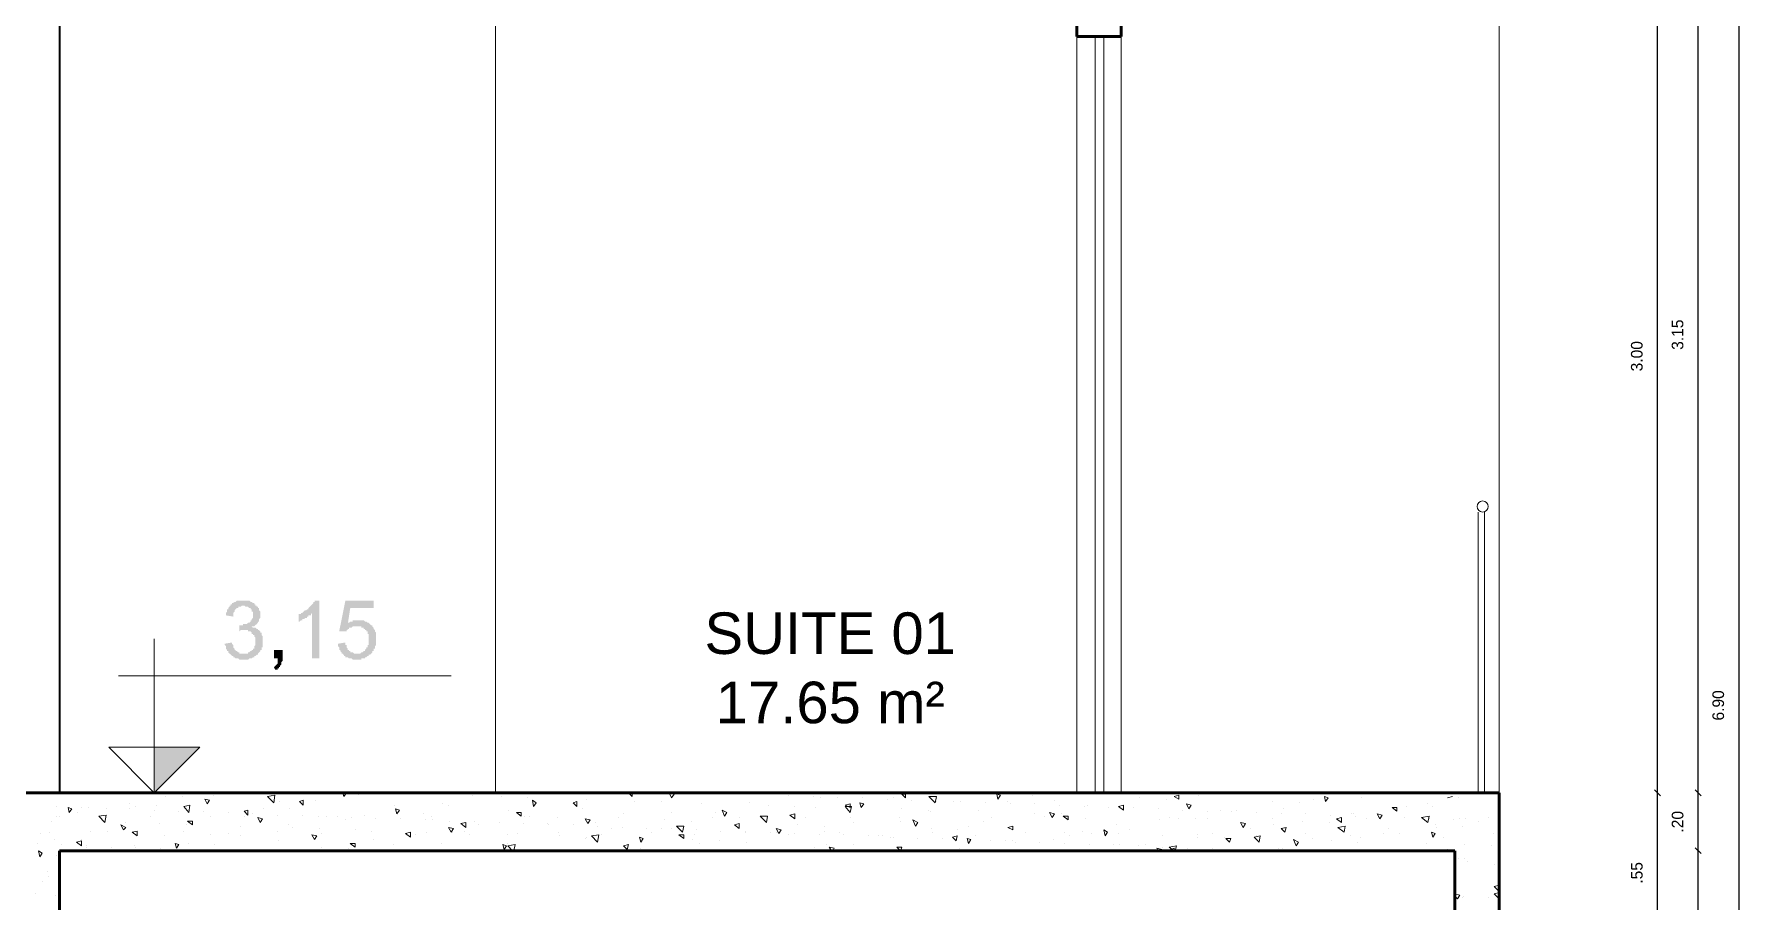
# Model space of a CAD drawing. Header units: metres. Extents: x 6 to 145, y 4 to 18.
# Drawn here: x 110.76 to 116.63, y 9.6 to 12.59 of the extents above; entities that cross this region are included whole.
import ezdxf

# ---------------------------------------------------------------- set-up
doc = ezdxf.new("R2010")
doc.units = ezdxf.units.M
doc.linetypes.add('DASHED2', pattern=[0.375, 0.25, -0.125])
doc.layers.get('0').update_dxf_attribs({"linetype": 'DASHED2'})
for name, color, linetype in [('01', 7, 'Continuous'), ('18-Textos', 7, 'Continuous'), ('ARQ - Cotas', 9, 'Continuous'), ('COTA', 5, 'Continuous')]:
    doc.layers.add(name, color=color, linetype=linetype)
doc.styles.add('ISA', font='stylu.ttf')
doc.styles.get("Standard").update_dxf_attribs({"font": 'arial.ttf'})
doc.dimstyles.new('ANAPAULA25', dxfattribs={"dimscale": 0, "dimtxt": 0.04, "dimasz": 0.02, "dimexe": 0.1, "dimexo": 0.4, "dimgap": 0.05, "dimtad": 1, "dimzin": 4, "dimdsep": 46, "dimtxsty": 'ISA', "dimblk": 'OBLIQUE', "dimcen": 0.03, "dimse1": 1, "dimse2": 1, "dimclrd": 256, "dimclrt": 256, "dimadec": 0, "dimazin": 0, "dimtfac": 1, "dimtmove": 2, "dimatfit": 3, "dimldrblk": 'OPEN30', "dimfxl": 0.1, "dimtolj": 1, "dimtzin": 0, "dimlwd": -1, "dimarcsym": 0})

# ---------------------------------------------------------------- blocks, each defined once
blk = doc.blocks.new('_Oblique')
at = {"color": 0, "linetype": 'ByBlock', "lineweight": -2}
blk.add_line((-0.5, -0.5), (0.5, 0.5), dxfattribs=at)
blk = doc.blocks.new('*D248')
at = {"layer": 'COTA', "ltscale": 1000, "transparency": 16777216}
blk.add_line((116.3436, 9.4279), (116.3436, 9.9783), dxfattribs=at)
at = {"layer": 'Defpoints', "color": 0, "ltscale": 1000, "transparency": 16777216}
for p in [(115.6473, 9.9783), (116.3436, 9.9783), (115.6473, 9.4279)]:
    blk.add_point(p, dxfattribs=at)
at = {"layer": 'COTA', "ltscale": 1000, "transparency": 16777216, "xscale": 0.02, "yscale": 0.02, "zscale": 0.02}
for p, rotation in [((116.3436, 9.9783), 90), ((116.3436, 9.4279), 270)]:
    blk.add_blockref('_Oblique', p, dxfattribs=dict(at, rotation=rotation))
at = {"layer": 'COTA', "ltscale": 1000, "transparency": 16777216, "insert": (116.2728, 9.7031), "char_height": 0.04, "attachment_point": 5, "rotation": 90, "style": 'ISA'}
blk.add_mtext('\\A1;.55', dxfattribs=at)
blk = doc.blocks.new('_Open30')
at = {"layer": 'ARQ - Cotas', "color": 0, "lineweight": -2}
for p, q in [((-1, 0.27), (0, 0)), ((0, 0), (-1, -0.27)), ((0, 0), (-1, 0))]:
    blk.add_line(p, q, dxfattribs=at)
blk = doc.blocks.new('*D249')
at = {"layer": 'COTA', "ltscale": 1000, "transparency": 16777216}
blk.add_line((116.3436, 9.9783), (116.3436, 12.9798), dxfattribs=at)
at = {"layer": 'Defpoints', "color": 0, "ltscale": 1000, "transparency": 16777216}
for p in [(114.3477, 12.9798), (116.3436, 12.9798), (114.3477, 9.9783)]:
    blk.add_point(p, dxfattribs=at)
at = {"layer": 'COTA', "ltscale": 1000, "transparency": 16777216, "xscale": 0.02, "yscale": 0.02, "zscale": 0.02}
for p, rotation in [((116.3436, 12.9798), 90), ((116.3436, 9.9783), 270)]:
    blk.add_blockref('_Oblique', p, dxfattribs=dict(at, rotation=rotation))
at = {"layer": 'COTA', "ltscale": 1000, "transparency": 16777216, "insert": (116.2728, 11.479), "char_height": 0.04, "attachment_point": 5, "rotation": 90, "style": 'ISA'}
blk.add_mtext('\\A1;3.00', dxfattribs=at)
blk = doc.blocks.new('*D253')
at = {"layer": 'COTA', "ltscale": 1000, "transparency": 16777216}
blk.add_line((116.4836, 6.8286), (116.4836, 9.7793), dxfattribs=at)
at = {"layer": 'Defpoints', "color": 0, "ltscale": 1000, "transparency": 16777216}
for p in [(115.6473, 9.7793), (116.4836, 9.7793), (115.6473, 6.8286)]:
    blk.add_point(p, dxfattribs=at)
at = {"layer": 'COTA', "ltscale": 1000, "transparency": 16777216, "xscale": 0.02, "yscale": 0.02, "zscale": 0.02}
for p, rotation in [((116.4836, 9.7793), 90), ((116.4836, 6.8286), 270)]:
    blk.add_blockref('_Oblique', p, dxfattribs=dict(at, rotation=rotation))
at = {"layer": 'COTA', "ltscale": 1000, "transparency": 16777216, "insert": (116.4128, 8.3039), "char_height": 0.04, "attachment_point": 5, "rotation": 90, "style": 'ISA'}
blk.add_mtext('\\A1;2.95', dxfattribs=at)
blk = doc.blocks.new('*D254')
at = {"layer": 'COTA', "ltscale": 1000, "transparency": 16777216}
blk.add_line((116.4836, 9.7793), (116.4836, 9.9783), dxfattribs=at)
at = {"layer": 'Defpoints', "color": 0, "ltscale": 1000, "transparency": 16777216}
for p in [(115.5728, 9.9783), (116.4836, 9.9783), (115.5728, 9.7793)]:
    blk.add_point(p, dxfattribs=at)
at = {"layer": 'COTA', "ltscale": 1000, "transparency": 16777216, "xscale": 0.02, "yscale": 0.02, "zscale": 0.02}
for p, rotation in [((116.4836, 9.9783), 90), ((116.4836, 9.7793), 270)]:
    blk.add_blockref('_Oblique', p, dxfattribs=dict(at, rotation=rotation))
at = {"layer": 'COTA', "ltscale": 1000, "transparency": 16777216, "insert": (116.4129, 9.8788), "char_height": 0.04, "attachment_point": 5, "rotation": 90, "style": 'ISA'}
blk.add_mtext('\\A1;.20', dxfattribs=at)
blk = doc.blocks.new('*D255')
at = {"layer": 'COTA', "ltscale": 1000, "transparency": 16777216}
blk.add_line((116.4836, 9.9783), (116.4836, 13.1279), dxfattribs=at)
at = {"layer": 'Defpoints', "color": 0, "ltscale": 1000, "transparency": 16777216}
for p in [(110.6984, 13.1279), (116.4836, 13.1279), (110.6984, 9.9783)]:
    blk.add_point(p, dxfattribs=at)
at = {"layer": 'COTA', "ltscale": 1000, "transparency": 16777216, "xscale": 0.02, "yscale": 0.02, "zscale": 0.02}
for p, rotation in [((116.4836, 13.1279), 90), ((116.4836, 9.9783), 270)]:
    blk.add_blockref('_Oblique', p, dxfattribs=dict(at, rotation=rotation))
at = {"layer": 'COTA', "ltscale": 1000, "transparency": 16777216, "insert": (116.4128, 11.5531), "char_height": 0.04, "attachment_point": 5, "rotation": 90, "style": 'ISA'}
blk.add_mtext('\\A1;3.15', dxfattribs=at)
blk = doc.blocks.new('*D256')
at = {"layer": 'COTA', "ltscale": 1000, "transparency": 16777216}
blk.add_line((116.6236, 13.7291), (116.6236, 6.8286), dxfattribs=at)
at = {"layer": 'Defpoints', "color": 0, "ltscale": 1000, "transparency": 16777216}
for p in [(114.5001, 13.7291), (114.5001, 6.8286), (116.6236, 6.8286)]:
    blk.add_point(p, dxfattribs=at)
at = {"layer": 'COTA', "ltscale": 1000, "transparency": 16777216, "xscale": 0.02, "yscale": 0.02, "zscale": 0.02}
for p, rotation in [((116.6236, 13.7291), 90), ((116.6236, 6.8286), 270)]:
    blk.add_blockref('_Oblique', p, dxfattribs=dict(at, rotation=rotation))
at = {"layer": 'COTA', "ltscale": 1000, "transparency": 16777216, "insert": (116.5527, 10.2788), "char_height": 0.04, "attachment_point": 5, "rotation": 90, "style": 'ISA'}
blk.add_mtext('\\A1;6.90', dxfattribs=at)

msp = doc.modelspace()

# ---------------------------------------------------------------- hatches: boundary and pattern name
at = {"layer": '18-Textos', "transparency": 33554559}
for points in [[(111.4188, 10.4909), (111.4442, 10.4951), (111.4442, 10.4909), (111.4442, 10.4909), (111.4484, 10.4866), (111.4484, 10.4824), (111.4484, 10.4824), (111.4484, 10.4782), (111.4527, 10.4739), (111.4527, 10.4739), (111.4527, 10.4697), (111.4569, 10.4697), (111.4569, 10.4697), (111.4569, 10.4655), (111.4611, 10.4655), (111.4611, 10.4655), (111.4654, 10.4612), (111.4654, 10.4612), (111.4696, 10.4612), (111.4696, 10.457), (111.4738, 10.457), (111.4738, 10.457), (111.4781, 10.457), (111.4823, 10.457), (111.4823, 10.457), (111.4865, 10.457), (111.4908, 10.457), (111.4908, 10.457), (111.495, 10.457), (111.4992, 10.457), (111.4992, 10.4612), (111.5035, 10.4612), (111.5035, 10.4612), (111.5077, 10.4655), (111.5077, 10.4655), (111.5119, 10.4655), (111.5119, 10.4697), (111.5162, 10.4697), (111.5162, 10.4739), (111.5204, 10.4739), (111.5204, 10.4782), (111.5204, 10.4782), (111.5204, 10.4824), (111.5246, 10.4866), (111.5246, 10.4866), (111.5246, 10.4909), (111.5246, 10.4909), (111.5246, 10.4951), (111.5246, 10.4993), (111.5246, 10.4993), (111.5246, 10.4993), (111.5246, 10.5036), (111.5246, 10.5078), (111.5246, 10.5078), (111.5246, 10.512), (111.5204, 10.5163), (111.5204, 10.5163), (111.5204, 10.5205), (111.5162, 10.5205), (111.5162, 10.5248), (111.5162, 10.5248), (111.5119, 10.5248), (111.5119, 10.529), (111.5119, 10.529), (111.5077, 10.5332), (111.5035, 10.5332), (111.5035, 10.5332), (111.4992, 10.5332), (111.4992, 10.5375), (111.495, 10.5375), (111.4908, 10.5375), (111.4908, 10.5375), (111.4865, 10.5375), (111.4865, 10.5375), (111.4823, 10.5375), (111.4823, 10.5375), (111.4781, 10.5375), (111.4738, 10.5375), (111.4738, 10.5375), (111.4696, 10.5332), (111.4696, 10.5332), (111.4696, 10.5544), (111.4738, 10.5544), (111.4738, 10.5544), (111.4781, 10.5544), (111.4823, 10.5544), (111.4823, 10.5586), (111.4865, 10.5586), (111.4908, 10.5586), (111.4908, 10.5586), (111.495, 10.5586), (111.495, 10.5586), (111.4992, 10.5629), (111.5035, 10.5629), (111.5035, 10.5629), (111.5077, 10.5671), (111.5077, 10.5671), (111.5077, 10.5713), (111.5119, 10.5713), (111.5119, 10.5713), (111.5119, 10.5756), (111.5162, 10.5798), (111.5162, 10.5798), (111.5162, 10.584), (111.5162, 10.5883), (111.5162, 10.5883), (111.5162, 10.5925), (111.5162, 10.5967), (111.5162, 10.5967), (111.5162, 10.601), (111.5119, 10.601), (111.5119, 10.6052), (111.5119, 10.6094), (111.5077, 10.6094), (111.5077, 10.6094), (111.5077, 10.6137), (111.5035, 10.6137), (111.5035, 10.6137), (111.4992, 10.6179), (111.4992, 10.6179), (111.495, 10.6179), (111.495, 10.6179), (111.4908, 10.6179), (111.4865, 10.6221), (111.4865, 10.6221), (111.4823, 10.6221), (111.4823, 10.6221), (111.4781, 10.6221), (111.4738, 10.6179), (111.4738, 10.6179), (111.4696, 10.6179), (111.4654, 10.6179), (111.4654, 10.6137), (111.4611, 10.6137), (111.4611, 10.6137), (111.4611, 10.6137), (111.4569, 10.6094), (111.4569, 10.6094), (111.4527, 10.6052), (111.4527, 10.6052), (111.4527, 10.601), (111.4527, 10.601), (111.4484, 10.5967), (111.4484, 10.5925), (111.4484, 10.5925), (111.4484, 10.5883), (111.4484, 10.584), (111.423, 10.5883), (111.423, 10.5925), (111.423, 10.5967), (111.423, 10.5967), (111.4273, 10.601), (111.4273, 10.6052), (111.4273, 10.6052), (111.4273, 10.6094), (111.4315, 10.6094), (111.4315, 10.6137), (111.4315, 10.6137), (111.4357, 10.6179), (111.4357, 10.6179), (111.4357, 10.6221), (111.44, 10.6221), (111.44, 10.6264), (111.4442, 10.6264), (111.4442, 10.6264), (111.4442, 10.6306), (111.4484, 10.6306), (111.4484, 10.6306), (111.4527, 10.6348), (111.4527, 10.6348), (111.4569, 10.6348), (111.4569, 10.6348), (111.4611, 10.6391), (111.4654, 10.6391), (111.4654, 10.6391), (111.4696, 10.6391), (111.4738, 10.6391), (111.4738, 10.6391), (111.4781, 10.6391), (111.4823, 10.6391), (111.4823, 10.6391), (111.4865, 10.6391), (111.4865, 10.6391), (111.4908, 10.6391), (111.495, 10.6391), (111.495, 10.6391), (111.4992, 10.6391), (111.5035, 10.6391), (111.5035, 10.6391), (111.5077, 10.6348), (111.5077, 10.6348), (111.5119, 10.6348), (111.5119, 10.6348), (111.5162, 10.6306), (111.5162, 10.6306), (111.5204, 10.6306), (111.5204, 10.6264), (111.5246, 10.6264), (111.5246, 10.6221), (111.5289, 10.6221), (111.5289, 10.6179), (111.5331, 10.6179), (111.5331, 10.6137), (111.5331, 10.6137), (111.5373, 10.6137), (111.5373, 10.6094), (111.5373, 10.6052), (111.5373, 10.6052), (111.5416, 10.601), (111.5416, 10.601), (111.5416, 10.5967), (111.5416, 10.5925), (111.5416, 10.5925), (111.5416, 10.5883), (111.5416, 10.584), (111.5416, 10.584), (111.5416, 10.5798), (111.5416, 10.5798), (111.5373, 10.5756), (111.5373, 10.5713), (111.5373, 10.5713), (111.5373, 10.5671), (111.5331, 10.5671), (111.5331, 10.5671), (111.5331, 10.5629), (111.5331, 10.5629), (111.5289, 10.5586), (111.5289, 10.5586), (111.5246, 10.5544), (111.5246, 10.5544), (111.5204, 10.5502), (111.5204, 10.5502), (111.5162, 10.5502), (111.5119, 10.5502), (111.5162, 10.5459), (111.5204, 10.5459), (111.5204, 10.5459), (111.5246, 10.5459), (111.5289, 10.5417), (111.5289, 10.5417), (111.5331, 10.5417), (111.5331, 10.5375), (111.5373, 10.5375), (111.5373, 10.5375), (111.5416, 10.5332), (111.5416, 10.5332), (111.5416, 10.5332), (111.5416, 10.529), (111.5458, 10.529), (111.5458, 10.5248), (111.5458, 10.5205), (111.5458, 10.5205), (111.55, 10.5163), (111.55, 10.5163), (111.55, 10.512), (111.55, 10.5078), (111.55, 10.5078), (111.55, 10.5036), (111.55, 10.4993), (111.55, 10.4993), (111.55, 10.4951), (111.55, 10.4951), (111.55, 10.4909), (111.55, 10.4866), (111.55, 10.4866), (111.55, 10.4824), (111.55, 10.4782), (111.5458, 10.4782), (111.5458, 10.4739), (111.5458, 10.4739), (111.5458, 10.4697), (111.5416, 10.4697), (111.5416, 10.4655), (111.5416, 10.4655), (111.5373, 10.4612), (111.5373, 10.4612), (111.5331, 10.457), (111.5331, 10.457), (111.5331, 10.4528), (111.5289, 10.4528), (111.5289, 10.4528), (111.5246, 10.4485), (111.5246, 10.4485), (111.5204, 10.4485), (111.5204, 10.4443), (111.5162, 10.4443), (111.5162, 10.4443), (111.5119, 10.4401), (111.5077, 10.4401), (111.5077, 10.4401), (111.5035, 10.4401), (111.5035, 10.4401), (111.4992, 10.4358), (111.495, 10.4358), (111.495, 10.4358), (111.4908, 10.4358), (111.4865, 10.4358), (111.4865, 10.4358), (111.4823, 10.4358), (111.4823, 10.4358), (111.4781, 10.4358), (111.4738, 10.4358), (111.4738, 10.4358), (111.4696, 10.4358), (111.4654, 10.4401), (111.4654, 10.4401), (111.4611, 10.4401), (111.4569, 10.4401), (111.4569, 10.4401), (111.4527, 10.4443), (111.4527, 10.4443), (111.4484, 10.4443), (111.4484, 10.4485), (111.4442, 10.4485), (111.4442, 10.4485), (111.44, 10.4528), (111.44, 10.4528), (111.44, 10.4528), (111.4357, 10.457), (111.4357, 10.457), (111.4315, 10.4612), (111.4315, 10.4612), (111.4315, 10.4655), (111.4273, 10.4655), (111.4273, 10.4697), (111.4273, 10.4697), (111.423, 10.4739), (111.423, 10.4782), (111.423, 10.4782), (111.423, 10.4824), (111.423, 10.4824), (111.4188, 10.4866), (111.4188, 10.4909), (111.4188, 10.4909)], [(111.7448, 10.4401), (111.7194, 10.4401), (111.7194, 10.5967), (111.7194, 10.5967), (111.7151, 10.5925), (111.7151, 10.5925), (111.7151, 10.5882), (111.7109, 10.5882), (111.7067, 10.5882), (111.7067, 10.584), (111.7024, 10.584), (111.7024, 10.5798), (111.6982, 10.5798), (111.6982, 10.5798), (111.694, 10.5798), (111.694, 10.5755), (111.6897, 10.5755), (111.6855, 10.5755), (111.6855, 10.5713), (111.6813, 10.5713), (111.6813, 10.5713), (111.677, 10.5671), (111.6728, 10.5671), (111.6728, 10.5671), (111.6728, 10.5671), (111.6728, 10.5925), (111.6728, 10.5925), (111.677, 10.5925), (111.6813, 10.5925), (111.6813, 10.5967), (111.6855, 10.5967), (111.6855, 10.5967), (111.6897, 10.6009), (111.6897, 10.6009), (111.694, 10.6052), (111.6982, 10.6052), (111.6982, 10.6052), (111.7024, 10.6094), (111.7024, 10.6094), (111.7067, 10.6094), (111.7067, 10.6136), (111.7067, 10.6136), (111.7109, 10.6179), (111.7109, 10.6179), (111.7151, 10.6221), (111.7151, 10.6221), (111.7194, 10.6264), (111.7194, 10.6264), (111.7236, 10.6306), (111.7236, 10.6306), (111.7236, 10.6348), (111.7278, 10.6348), (111.7278, 10.6391), (111.7278, 10.6391), (111.7278, 10.6391), (111.7448, 10.6391)], [(111.8083, 10.4909), (111.8337, 10.4951), (111.8337, 10.4909), (111.8337, 10.4866), (111.8379, 10.4866), (111.8379, 10.4824), (111.8379, 10.4782), (111.8379, 10.4782), (111.8421, 10.4739), (111.8421, 10.4739), (111.8421, 10.4697), (111.8464, 10.4697), (111.8464, 10.4655), (111.8464, 10.4655), (111.8506, 10.4655), (111.8506, 10.4612), (111.8548, 10.4612), (111.8548, 10.4612), (111.8591, 10.4612), (111.8633, 10.457), (111.8633, 10.457), (111.8676, 10.457), (111.8676, 10.457), (111.8718, 10.457), (111.8718, 10.457), (111.876, 10.457), (111.8803, 10.457), (111.8803, 10.457), (111.8845, 10.457), (111.8845, 10.457), (111.8887, 10.4612), (111.8887, 10.4612), (111.893, 10.4612), (111.8972, 10.4655), (111.8972, 10.4655), (111.9014, 10.4655), (111.9014, 10.4697), (111.9014, 10.4697), (111.9057, 10.4739), (111.9057, 10.4739), (111.9057, 10.4782), (111.9099, 10.4782), (111.9099, 10.4824), (111.9099, 10.4824), (111.9099, 10.4866), (111.9141, 10.4866), (111.9141, 10.4909), (111.9141, 10.4951), (111.9141, 10.4951), (111.9141, 10.4993), (111.9141, 10.5036), (111.9141, 10.5036), (111.9141, 10.5036), (111.9141, 10.5078), (111.9141, 10.512), (111.9141, 10.5163), (111.9141, 10.5163), (111.9141, 10.5205), (111.9141, 10.5248), (111.9099, 10.5248), (111.9099, 10.529), (111.9099, 10.529), (111.9099, 10.5332), (111.9057, 10.5332), (111.9057, 10.5375), (111.9014, 10.5375), (111.9014, 10.5375), (111.9014, 10.5417), (111.8972, 10.5417), (111.8972, 10.5459), (111.893, 10.5459), (111.893, 10.5459), (111.8887, 10.5459), (111.8887, 10.5502), (111.8845, 10.5502), (111.8845, 10.5502), (111.8803, 10.5502), (111.876, 10.5502), (111.8718, 10.5502), (111.8718, 10.5502), (111.8676, 10.5502), (111.8676, 10.5502), (111.8633, 10.5502), (111.8591, 10.5502), (111.8591, 10.5502), (111.8548, 10.5459), (111.8548, 10.5459), (111.8506, 10.5459), (111.8506, 10.5459), (111.8464, 10.5459), (111.8464, 10.5417), (111.8421, 10.5417), (111.8421, 10.5375), (111.8379, 10.5375), (111.8379, 10.5332), (111.8379, 10.5332), (111.8337, 10.5332), (111.8125, 10.5332), (111.8337, 10.6391), (111.9311, 10.6391), (111.9311, 10.6137), (111.8506, 10.6137), (111.8421, 10.5586), (111.8421, 10.5629), (111.8464, 10.5629), (111.8464, 10.5629), (111.8506, 10.5671), (111.8548, 10.5671), (111.8548, 10.5671), (111.8591, 10.5671), (111.8591, 10.5713), (111.8633, 10.5713), (111.8676, 10.5713), (111.8676, 10.5713), (111.8718, 10.5713), (111.876, 10.5713), (111.876, 10.5713), (111.8803, 10.5713), (111.8803, 10.5713), (111.8845, 10.5713), (111.8887, 10.5713), (111.8887, 10.5713), (111.893, 10.5713), (111.8972, 10.5713), (111.8972, 10.5713), (111.9014, 10.5671), (111.9014, 10.5671), (111.9057, 10.5671), (111.9057, 10.5671), (111.9099, 10.5629), (111.9141, 10.5629), (111.9141, 10.5629), (111.9184, 10.5586), (111.9184, 10.5586), (111.9226, 10.5544), (111.9226, 10.5544), (111.9268, 10.5544), (111.9268, 10.5502), (111.9268, 10.5502), (111.9311, 10.5459), (111.9311, 10.5459), (111.9311, 10.5417), (111.9353, 10.5375), (111.9353, 10.5375), (111.9353, 10.5332), (111.9353, 10.5332), (111.9395, 10.529), (111.9395, 10.529), (111.9395, 10.5248), (111.9395, 10.5205), (111.9395, 10.5205), (111.9395, 10.5163), (111.9395, 10.512), (111.9395, 10.512), (111.9395, 10.5078), (111.9395, 10.5036), (111.9395, 10.5036), (111.9395, 10.4993), (111.9395, 10.4951), (111.9395, 10.4951), (111.9395, 10.4909), (111.9395, 10.4866), (111.9395, 10.4866), (111.9353, 10.4824), (111.9353, 10.4824), (111.9353, 10.4782), (111.9353, 10.4739), (111.9311, 10.4739), (111.9311, 10.4697), (111.9311, 10.4697), (111.9311, 10.4655), (111.9268, 10.4655), (111.9268, 10.4612), (111.9268, 10.4612), (111.9226, 10.457), (111.9226, 10.457), (111.9184, 10.4528), (111.9184, 10.4528), (111.9141, 10.4528), (111.9141, 10.4485), (111.9099, 10.4485), (111.9099, 10.4485), (111.9057, 10.4443), (111.9057, 10.4443), (111.9014, 10.4443), (111.9014, 10.4401), (111.8972, 10.4401), (111.8972, 10.4401), (111.893, 10.4401), (111.8887, 10.4401), (111.8887, 10.4358), (111.8845, 10.4358), (111.8803, 10.4358), (111.8803, 10.4358), (111.876, 10.4358), (111.8718, 10.4358), (111.8718, 10.4358), (111.8676, 10.4358), (111.8676, 10.4358), (111.8633, 10.4358), (111.8591, 10.4358), (111.8591, 10.4358), (111.8548, 10.4401), (111.8506, 10.4401), (111.8506, 10.4401), (111.8464, 10.4401), (111.8464, 10.4401), (111.8421, 10.4443), (111.8379, 10.4443), (111.8379, 10.4443), (111.8337, 10.4443), (111.8337, 10.4485), (111.8294, 10.4485), (111.8294, 10.4528), (111.8294, 10.4528), (111.8252, 10.4528), (111.8252, 10.457), (111.821, 10.457), (111.821, 10.4612), (111.821, 10.4612), (111.8167, 10.4655), (111.8167, 10.4655), (111.8167, 10.4697), (111.8125, 10.4697), (111.8125, 10.4739), (111.8125, 10.4739), (111.8125, 10.4782), (111.8083, 10.4824), (111.8083, 10.4824), (111.8083, 10.4866), (111.8083, 10.4909), (111.8083, 10.4909)], [(111.5881, 10.4401), (111.5881, 10.4697), (111.6178, 10.4697), (111.6178, 10.4401), (111.6178, 10.4358), (111.6178, 10.4316), (111.6178, 10.4316), (111.6135, 10.4274), (111.6135, 10.4231), (111.6135, 10.4231), (111.6135, 10.4189), (111.6135, 10.4189), (111.6093, 10.4147), (111.6093, 10.4147), (111.6093, 10.4147), (111.6093, 10.4104), (111.6051, 10.4104), (111.6051, 10.4062), (111.6008, 10.4062), (111.6008, 10.402), (111.5966, 10.402), (111.5966, 10.402), (111.5924, 10.402), (111.5881, 10.4104), (111.5881, 10.4104), (111.5924, 10.4147), (111.5924, 10.4147), (111.5966, 10.4189), (111.5966, 10.4189), (111.5966, 10.4189), (111.6008, 10.4231), (111.6008, 10.4231), (111.6008, 10.4274), (111.6008, 10.4316), (111.6008, 10.4316), (111.6008, 10.4358), (111.6008, 10.4401), (111.6008, 10.4401)]]:
    msp.add_hatch(color=256, dxfattribs=at).paths.add_polyline_path(points)

# ---------------------------------------------------------------- linework, layer by layer
at = {"layer": '01', "lineweight": 60}
for p, q in [((114.5001, 13.7291), (114.5001, 12.5776)), ((114.3477, 12.5776), (114.3477, 12.9798)), ((114.5001, 12.5776), (114.3477, 12.5776)), ((115.7997, 9.9783), (107.6588, 9.9783)), ((115.7997, 9.7793), (115.7997, 9.9783)), ((110.8508, 9.4279), (110.8508, 9.7793)), ((110.8508, 9.7793), (115.6473, 9.7793)), ((115.6473, 9.7793), (115.6473, 9.4279)), ((115.7997, 9.4279), (115.7997, 9.7793))]:
    msp.add_line(p, q, dxfattribs=at)
at = {"layer": '01', "lineweight": 9}
for p, q in [((115.7997, 9.9783), (115.7997, 13.7291)), ((115.7278, 10.9435), (115.7278, 9.9783)), ((115.7489, 10.9435), (115.7489, 9.9783))]:
    msp.add_line(p, q, dxfattribs=at)
at = {"layer": '01', "lineweight": 20}
for p, q in [((112.3495, 9.9783), (112.3495, 12.9798)), ((114.3477, 9.9783), (114.3477, 12.5776)), ((114.4112, 12.5776), (114.4112, 9.9783)), ((114.4408, 12.5776), (114.4408, 9.9783)), ((114.5001, 9.9783), (114.5001, 12.5776))]:
    msp.add_line(p, q, dxfattribs=at)
at = {"layer": '01', "lineweight": 40}
msp.add_line((110.8508, 12.8274), (110.8508, 9.9783), dxfattribs=at)
at = {"layer": '01', "lineweight": 18}
for p, q in [((110.8127, 9.9783), (110.8127, 9.9783)), ((110.8212, 9.9783), (110.8212, 9.9783)), ((110.8424, 9.9317), (110.8424, 9.9317)), ((110.8805, 9.9275), (110.8932, 9.9232)), ((110.8847, 9.9105), (110.8805, 9.9275)), ((110.8932, 9.9232), (110.8847, 9.9105)), ((110.927, 9.9275), (110.927, 9.9275)), ((110.9524, 9.9275), (110.9524, 9.9275)), ((111.0117, 9.9232), (111.0117, 9.9232)), ((111.0922, 9.9402), (111.0922, 9.9402)), ((111.0922, 9.9232), (111.0922, 9.9232)), ((111.1133, 9.9317), (111.1133, 9.9317)), ((111.1853, 9.9359), (111.1853, 9.9359)), ((111.2784, 9.9317), (111.2996, 9.9359)), ((111.2954, 9.9105), (111.2784, 9.9317)), ((111.2996, 9.9359), (111.2954, 9.9105)), ((111.3504, 9.9571), (111.3673, 9.9529)), ((111.3589, 9.9402), (111.3504, 9.9571)), ((111.3673, 9.9529), (111.3589, 9.9402)), ((111.5536, 9.9232), (111.5536, 9.9232)), ((111.5875, 9.9444), (111.5663, 9.9656)), ((111.5917, 9.9698), (111.5875, 9.9444)), ((111.6086, 9.9486), (111.6086, 9.9486)), ((111.6425, 9.9232), (111.6425, 9.9232)), ((111.6764, 9.9486), (111.6891, 9.9529)), ((111.6891, 9.9359), (111.6764, 9.9486)), ((111.6891, 9.9529), (111.6891, 9.9359)), ((111.7314, 9.9529), (111.7314, 9.9529)), ((112.0023, 9.9359), (112.0023, 9.9359)), ((112.0066, 9.9232), (112.0193, 9.919)), ((112.0108, 9.9063), (112.0066, 9.9232)), ((112.1674, 9.9402), (112.1674, 9.9402)), ((112.1886, 9.9359), (112.1886, 9.9359)), ((112.269, 9.9698), (112.269, 9.9698)), ((112.3706, 9.9656), (112.3706, 9.9656)), ((112.4299, 9.974), (112.4299, 9.974)), ((112.4595, 9.9613), (112.4595, 9.9613)), ((112.4765, 9.9529), (112.4892, 9.9444)), ((112.4807, 9.9317), (112.4765, 9.9529)), ((112.4892, 9.9444), (112.4807, 9.9317)), ((112.6162, 9.9444), (112.6289, 9.9486)), ((112.6289, 9.9317), (112.6162, 9.9444)), ((112.6289, 9.9486), (112.6289, 9.9317)), ((112.6501, 9.9232), (112.6501, 9.9232)), ((112.6628, 9.9571), (112.6628, 9.9571)), ((112.8194, 9.9656), (112.8067, 9.9783)), ((112.8067, 9.9783), (112.8067, 9.9783)), ((112.8194, 9.9783), (112.8194, 9.9656)), ((112.8279, 9.9486), (112.8279, 9.9486)), ((112.921, 9.9486), (112.921, 9.9486)), ((112.9464, 9.9783), (112.9633, 9.974)), ((112.9549, 9.9613), (112.9464, 9.9783)), ((112.9633, 9.974), (112.9549, 9.9613)), ((113.0099, 9.974), (113.0099, 9.974)), ((113.0565, 9.9402), (113.0565, 9.9402)), ((113.1073, 9.9783), (113.1073, 9.9783)), ((113.1919, 9.974), (113.1919, 9.974)), ((113.2216, 9.9444), (113.2216, 9.9444)), ((113.2766, 9.974), (113.2766, 9.974)), ((113.2893, 9.9359), (113.2893, 9.9359)), ((113.3189, 9.9783), (113.3189, 9.9783)), ((113.357, 9.9698), (113.357, 9.9698)), ((113.3782, 9.9317), (113.3782, 9.9317)), ((113.4417, 9.9656), (113.4417, 9.9656)), ((113.4502, 9.9275), (113.4502, 9.9275)), ((113.4671, 9.9613), (113.4671, 9.9613)), ((113.5264, 9.9613), (113.5264, 9.9613)), ((113.5518, 9.9359), (113.5687, 9.9402)), ((113.5687, 9.9275), (113.5518, 9.9359)), ((113.5687, 9.9105), (113.5518, 9.9317)), ((113.5518, 9.9317), (113.5729, 9.9317)), ((113.5687, 9.9402), (113.5687, 9.9275)), ((113.5729, 9.9317), (113.5687, 9.9105)), ((113.6026, 9.9444), (113.6153, 9.9402)), ((113.6068, 9.9275), (113.6026, 9.9444)), ((113.6153, 9.9402), (113.6068, 9.9275)), ((113.611, 9.9613), (113.611, 9.9613)), ((113.6957, 9.9571), (113.6957, 9.9571)), ((113.7169, 9.9613), (113.7169, 9.9613)), ((113.7465, 9.974), (113.7592, 9.974)), ((113.7592, 9.9613), (113.7465, 9.974)), ((113.7465, 9.9232), (113.7465, 9.9232)), ((113.7592, 9.974), (113.7592, 9.9613)), ((113.7804, 9.9529), (113.7804, 9.9529)), ((113.8608, 9.9444), (113.8396, 9.9656)), ((113.8396, 9.9656), (113.865, 9.9656)), ((113.865, 9.9656), (113.8608, 9.9444)), ((113.865, 9.9486), (113.865, 9.9486)), ((113.9243, 9.9486), (113.9243, 9.9486)), ((113.9497, 9.9486), (113.9497, 9.9486)), ((113.9751, 9.9783), (113.9751, 9.9783)), ((114.0344, 9.9444), (114.0344, 9.9444)), ((114.0725, 9.974), (114.0852, 9.9698)), ((114.0767, 9.9571), (114.0725, 9.974)), ((114.0852, 9.9698), (114.0767, 9.9571)), ((114.1064, 9.974), (114.1064, 9.974)), ((114.1106, 9.9486), (114.1106, 9.9486)), ((114.1191, 9.9402), (114.1191, 9.9402)), ((114.1487, 9.9783), (114.1487, 9.9783)), ((114.1487, 9.9783), (114.1487, 9.9783)), ((114.1953, 9.9698), (114.1953, 9.9698)), ((114.2037, 9.9402), (114.2037, 9.9402)), ((114.2715, 9.9529), (114.2715, 9.9529)), ((114.2884, 9.9359), (114.2884, 9.9359)), ((114.2969, 9.9783), (114.2969, 9.9783)), ((114.3731, 9.9317), (114.3731, 9.9317)), ((114.3858, 9.9359), (114.3858, 9.9359)), ((114.4577, 9.9275), (114.4577, 9.9275)), ((114.4916, 9.9317), (114.5085, 9.9359)), ((114.5085, 9.919), (114.4916, 9.9317)), ((114.5043, 9.9359), (114.5043, 9.9359)), ((114.5085, 9.9359), (114.5085, 9.919)), ((114.5424, 9.9275), (114.5424, 9.9275)), ((114.5636, 9.9613), (114.5636, 9.9613)), ((114.6186, 9.9783), (114.6186, 9.9783)), ((114.6271, 9.9232), (114.6271, 9.9232)), ((114.6567, 9.9571), (114.6567, 9.9571)), ((114.6821, 9.9656), (114.699, 9.9698)), ((114.699, 9.9571), (114.6821, 9.9656)), ((114.699, 9.9698), (114.699, 9.9571)), ((114.7244, 9.9402), (114.7414, 9.9359)), ((114.7329, 9.9232), (114.7244, 9.9402)), ((114.7414, 9.9359), (114.7329, 9.9232)), ((114.7668, 9.9698), (114.7668, 9.9698)), ((114.9403, 9.9783), (114.9403, 9.9783)), ((115.0208, 9.9486), (115.0208, 9.9486)), ((115.0589, 9.9232), (115.0589, 9.9232)), ((115.1139, 9.9444), (115.1139, 9.9444)), ((115.1605, 9.9571), (115.1605, 9.9571)), ((115.1986, 9.9656), (115.2113, 9.9613)), ((115.2028, 9.9486), (115.1986, 9.9656)), ((115.2028, 9.974), (115.2028, 9.974)), ((115.2113, 9.9613), (115.2028, 9.9486)), ((115.2621, 9.9783), (115.2621, 9.9783)), ((115.3256, 9.9613), (115.3256, 9.9613)), ((115.4314, 9.9275), (115.4483, 9.9275)), ((115.4483, 9.9148), (115.4314, 9.9275)), ((115.4483, 9.9275), (115.4483, 9.9148)), ((115.4822, 9.9317), (115.4822, 9.9317)), ((115.5542, 9.9402), (115.5542, 9.9402)), ((115.5711, 9.9317), (115.5711, 9.9317)), ((115.5838, 9.974), (115.5838, 9.974)), ((115.6219, 9.9613), (115.6389, 9.9656)), ((115.66, 9.9613), (115.66, 9.9613)), ((115.6727, 9.9783), (115.6727, 9.9783)), ((115.6727, 9.9783), (115.677, 9.9783)), ((110.8254, 9.8809), (110.8254, 9.8809)), ((110.8424, 9.8978), (110.8424, 9.8978)), ((110.8508, 9.8978), (110.8508, 9.8978)), ((110.9143, 9.9105), (110.9143, 9.9105)), ((110.9863, 9.8978), (111.0117, 9.9021)), ((111.0075, 9.8767), (110.9863, 9.8978)), ((111.0117, 9.9021), (111.0075, 9.8767)), ((111.0625, 9.8682), (111.0795, 9.8597)), ((111.071, 9.8513), (111.0625, 9.8682)), ((111.0795, 9.8767), (111.0795, 9.8767)), ((111.1641, 9.8978), (111.1641, 9.8978)), ((111.1768, 9.919), (111.1768, 9.919)), ((111.1938, 9.8724), (111.1938, 9.8724)), ((111.2615, 9.9148), (111.2615, 9.9148)), ((111.2869, 9.8682), (111.2869, 9.8682)), ((111.2911, 9.8809), (111.3081, 9.8809)), ((111.3081, 9.8682), (111.2911, 9.8809)), ((111.3081, 9.8809), (111.3081, 9.8682)), ((111.3462, 9.9148), (111.3462, 9.9148)), ((111.3462, 9.9148), (111.3462, 9.9148)), ((111.3716, 9.8978), (111.3716, 9.8978)), ((111.4308, 9.9105), (111.4308, 9.9105)), ((111.4732, 9.864), (111.4732, 9.864)), ((111.4859, 9.9148), (111.4986, 9.919)), ((111.4986, 9.9021), (111.4859, 9.9148)), ((111.4859, 9.8978), (111.4859, 9.8978)), ((111.4986, 9.919), (111.4986, 9.9021)), ((111.5155, 9.9063), (111.5155, 9.9063)), ((111.5324, 9.8936), (111.5494, 9.8894)), ((111.5409, 9.8767), (111.5324, 9.8936)), ((111.5494, 9.8894), (111.5409, 9.8767)), ((111.6002, 9.9021), (111.6002, 9.9021)), ((111.6383, 9.8682), (111.6383, 9.8682)), ((111.6848, 9.9021), (111.6848, 9.9021)), ((111.7399, 9.8978), (111.7399, 9.8978)), ((111.7695, 9.8978), (111.7695, 9.8978)), ((111.8076, 9.8978), (111.8076, 9.8978)), ((111.833, 9.8851), (111.833, 9.8851)), ((111.8542, 9.8936), (111.8542, 9.8936)), ((111.9007, 9.9021), (111.9007, 9.9021)), ((111.9388, 9.8894), (111.9388, 9.8894)), ((112.0193, 9.919), (112.0108, 9.9063)), ((112.0108, 9.9105), (112.0108, 9.9105)), ((112.0235, 9.8894), (112.0235, 9.8894)), ((112.1039, 9.9063), (112.1039, 9.9063)), ((112.1082, 9.8851), (112.1082, 9.8851)), ((112.1293, 9.8978), (112.1293, 9.8978)), ((112.1336, 9.8851), (112.1336, 9.8851)), ((112.1928, 9.8809), (112.1928, 9.8809)), ((112.2309, 9.8724), (112.2479, 9.8767)), ((112.2479, 9.8597), (112.2309, 9.8724)), ((112.2479, 9.8767), (112.2479, 9.8597)), ((112.2775, 9.8809), (112.2775, 9.8809)), ((112.2902, 9.8682), (112.2902, 9.8682)), ((112.3622, 9.8767), (112.3622, 9.8767)), ((112.396, 9.919), (112.396, 9.919)), ((112.4214, 9.9105), (112.4384, 9.9105)), ((112.4384, 9.8978), (112.4214, 9.9105)), ((112.4384, 9.9105), (112.4384, 9.8978)), ((112.4468, 9.8724), (112.4468, 9.8724)), ((112.4511, 9.8978), (112.4511, 9.8978)), ((112.468, 9.8978), (112.468, 9.8978)), ((112.5273, 9.8724), (112.5273, 9.8724)), ((112.5315, 9.8682), (112.5315, 9.8682)), ((112.5612, 9.8936), (112.5612, 9.8936)), ((112.6162, 9.8682), (112.6162, 9.8682)), ((112.6585, 9.8894), (112.6755, 9.8851)), ((112.667, 9.8724), (112.6585, 9.8894)), ((112.6755, 9.8851), (112.667, 9.8724)), ((112.6924, 9.8767), (112.6924, 9.8767)), ((112.7009, 9.864), (112.7009, 9.864)), ((112.7728, 9.8936), (112.7728, 9.8936)), ((112.7898, 9.9063), (112.7898, 9.9063)), ((112.9295, 9.8851), (112.9295, 9.8851)), ((112.9549, 9.9105), (112.9549, 9.9105)), ((112.993, 9.8428), (112.9718, 9.864)), ((112.9718, 9.864), (112.9972, 9.864)), ((112.9972, 9.864), (112.993, 9.8428)), ((113.0226, 9.8809), (113.0226, 9.8809)), ((113.0946, 9.8936), (113.0946, 9.8936)), ((113.1073, 9.9105), (113.1073, 9.9105)), ((113.1284, 9.919), (113.1454, 9.9105)), ((113.1369, 9.8978), (113.1284, 9.919)), ((113.1454, 9.9105), (113.1369, 9.8978)), ((113.1708, 9.8682), (113.1877, 9.8724)), ((113.1877, 9.8555), (113.1708, 9.8682)), ((113.1877, 9.8936), (113.1877, 9.8936)), ((113.1877, 9.8724), (113.1877, 9.8555)), ((113.2808, 9.8767), (113.2597, 9.8978)), ((113.2597, 9.8978), (113.2851, 9.8978)), ((113.2851, 9.8978), (113.2808, 9.8767)), ((113.3613, 9.9021), (113.3782, 9.9063)), ((113.3782, 9.8894), (113.3613, 9.9021)), ((113.3782, 9.9063), (113.3782, 9.8894)), ((113.3867, 9.8682), (113.3867, 9.8682)), ((113.4163, 9.8936), (113.4163, 9.8936)), ((113.4798, 9.864), (113.4798, 9.864)), ((113.5687, 9.8936), (113.5687, 9.8936)), ((113.5814, 9.8767), (113.5814, 9.8767)), ((113.738, 9.8936), (113.738, 9.8936)), ((113.7423, 9.8809), (113.7423, 9.8809)), ((113.7846, 9.8851), (113.8015, 9.8767)), ((113.7931, 9.864), (113.7846, 9.8851)), ((113.8015, 9.8767), (113.7931, 9.864)), ((113.8396, 9.919), (113.8396, 9.919)), ((113.8439, 9.9148), (113.8439, 9.9148)), ((113.9751, 9.864), (113.9751, 9.864)), ((114.009, 9.919), (114.009, 9.919)), ((114.0259, 9.8809), (114.0259, 9.8809)), ((114.0556, 9.8936), (114.0556, 9.8936)), ((114.1106, 9.8597), (114.1275, 9.864)), ((114.1275, 9.864), (114.1275, 9.8513)), ((114.2037, 9.9063), (114.2037, 9.9063)), ((114.2376, 9.8978), (114.2376, 9.8978)), ((114.2545, 9.9105), (114.2715, 9.9063)), ((114.263, 9.8936), (114.2545, 9.9105)), ((114.2715, 9.9063), (114.263, 9.8936)), ((114.2969, 9.9063), (114.2969, 9.9063)), ((114.3011, 9.8978), (114.318, 9.8978)), ((114.318, 9.8851), (114.3011, 9.8978)), ((114.318, 9.8978), (114.318, 9.8851)), ((114.3773, 9.8894), (114.3773, 9.8894)), ((114.4831, 9.8682), (114.4831, 9.8682)), ((114.6313, 9.8851), (114.6313, 9.8851)), ((114.6652, 9.8936), (114.6652, 9.8936)), ((114.699, 9.8894), (114.699, 9.8894)), ((114.7117, 9.919), (114.7117, 9.919)), ((114.7541, 9.8894), (114.7541, 9.8894)), ((114.7964, 9.9148), (114.7964, 9.9148)), ((114.7964, 9.8894), (114.7964, 9.8894)), ((114.843, 9.919), (114.843, 9.919)), ((114.8811, 9.9148), (114.8811, 9.9148)), ((114.898, 9.919), (114.898, 9.919)), ((114.9107, 9.8767), (114.9276, 9.8724)), ((114.9192, 9.8597), (114.9107, 9.8767)), ((114.9276, 9.8724), (114.9192, 9.8597)), ((114.9657, 9.9105), (114.9657, 9.9105)), ((115.0208, 9.8894), (115.0208, 9.8894)), ((115.025, 9.8682), (115.025, 9.8682)), ((115.0504, 9.9063), (115.0504, 9.9063)), ((115.1224, 9.8809), (115.1224, 9.8809)), ((115.1351, 9.9063), (115.1351, 9.9063)), ((115.2155, 9.8767), (115.2155, 9.8767)), ((115.2197, 9.9021), (115.2197, 9.9021)), ((115.2409, 9.8894), (115.2578, 9.8936)), ((115.2578, 9.8767), (115.2409, 9.8894)), ((115.2451, 9.8597), (115.2705, 9.864)), ((115.2578, 9.8936), (115.2578, 9.8767)), ((115.2705, 9.864), (115.2663, 9.8428)), ((115.2917, 9.9063), (115.2917, 9.9063)), ((115.3002, 9.9063), (115.3002, 9.9063)), ((115.3044, 9.8978), (115.3044, 9.8978)), ((115.3425, 9.8894), (115.3425, 9.8894)), ((115.3806, 9.9063), (115.3975, 9.9021)), ((115.3891, 9.8894), (115.3806, 9.9063)), ((115.3975, 9.9021), (115.3891, 9.8894)), ((115.3891, 9.8936), (115.3891, 9.8936)), ((115.4737, 9.8936), (115.4737, 9.8936)), ((115.533, 9.8936), (115.5584, 9.8978)), ((115.5542, 9.8767), (115.533, 9.8936)), ((115.5584, 9.8978), (115.5542, 9.8767)), ((115.5584, 9.8894), (115.5584, 9.8894)), ((115.5796, 9.8682), (115.5796, 9.8682)), ((115.6431, 9.8851), (115.6431, 9.8851)), ((115.6643, 9.8894), (115.6643, 9.8894)), ((115.6727, 9.864), (115.6727, 9.864)), ((115.6854, 9.8894), (115.6854, 9.8894)), ((115.7278, 9.8809), (115.7278, 9.8809)), ((115.7616, 9.8936), (115.7616, 9.8936)), ((110.7746, 9.8047), (110.7746, 9.8047)), ((110.7873, 9.8386), (110.7873, 9.8386)), ((110.817, 9.8428), (110.817, 9.8428)), ((110.8339, 9.8174), (110.8339, 9.8174)), ((110.9101, 9.8089), (110.927, 9.8132)), ((110.927, 9.7962), (110.9101, 9.8089)), ((110.927, 9.8174), (110.927, 9.8174)), ((110.927, 9.8132), (110.927, 9.7962)), ((110.9567, 9.847), (110.9567, 9.847)), ((111.0159, 9.847), (111.0159, 9.847)), ((111.0795, 9.8597), (111.071, 9.8513)), ((111.1006, 9.8428), (111.1176, 9.847)), ((111.1176, 9.8301), (111.1006, 9.8428)), ((111.1091, 9.8386), (111.1091, 9.8386)), ((111.1176, 9.847), (111.1176, 9.8301)), ((111.2107, 9.8301), (111.2107, 9.8301)), ((111.2488, 9.8047), (111.2615, 9.8005)), ((111.253, 9.7878), (111.2488, 9.8047)), ((111.2784, 9.847), (111.2784, 9.847)), ((111.2954, 9.8047), (111.2954, 9.8047)), ((111.3716, 9.8343), (111.3716, 9.8343)), ((111.4308, 9.8386), (111.4308, 9.8386)), ((111.4732, 9.8301), (111.4732, 9.8301)), ((111.6002, 9.847), (111.6002, 9.847)), ((111.6044, 9.8132), (111.6044, 9.8132)), ((111.651, 9.8597), (111.651, 9.8597)), ((111.7187, 9.8343), (111.7356, 9.8301)), ((111.7272, 9.8174), (111.7187, 9.8343)), ((111.7356, 9.8301), (111.7272, 9.8174)), ((111.7441, 9.8555), (111.7441, 9.8555)), ((111.7526, 9.8386), (111.7526, 9.8386)), ((111.8499, 9.8047), (111.8669, 9.8047)), ((111.8669, 9.792), (111.8499, 9.8047)), ((111.8669, 9.8513), (111.8669, 9.8513)), ((111.8669, 9.8047), (111.8669, 9.792)), ((111.9219, 9.847), (111.9219, 9.847)), ((111.9304, 9.8174), (111.9304, 9.8174)), ((112.0404, 9.8386), (112.0574, 9.8428)), ((112.0574, 9.8259), (112.0404, 9.8386)), ((112.0574, 9.8428), (112.0574, 9.8259)), ((112.0743, 9.8343), (112.0743, 9.8343)), ((112.1124, 9.8428), (112.1124, 9.8428)), ((112.1632, 9.8047), (112.1632, 9.8047)), ((112.1886, 9.8597), (112.2055, 9.8555)), ((112.1971, 9.8428), (112.1886, 9.8597)), ((112.2055, 9.8555), (112.1971, 9.8428)), ((112.2013, 9.8428), (112.2013, 9.8428)), ((112.2436, 9.847), (112.2436, 9.847)), ((112.2606, 9.8343), (112.2606, 9.8343)), ((112.3918, 9.8343), (112.3918, 9.8343)), ((112.3918, 9.8047), (112.3918, 9.8047)), ((112.4257, 9.8386), (112.4257, 9.8386)), ((112.5654, 9.8428), (112.5654, 9.8428)), ((112.5696, 9.8301), (112.5696, 9.8301)), ((112.6585, 9.8216), (112.6585, 9.8216)), ((112.6628, 9.8259), (112.6628, 9.8259)), ((112.6797, 9.8301), (112.7051, 9.8343)), ((112.7009, 9.8089), (112.6797, 9.8301)), ((112.7051, 9.8343), (112.7009, 9.8089)), ((112.7136, 9.8343), (112.7136, 9.8343)), ((112.7474, 9.8555), (112.7474, 9.8555)), ((112.7855, 9.8597), (112.7855, 9.8597)), ((112.8448, 9.8259), (112.8575, 9.8216)), ((112.849, 9.8089), (112.8448, 9.8259)), ((112.8575, 9.8216), (112.849, 9.8089)), ((112.8702, 9.8555), (112.8702, 9.8555)), ((112.8871, 9.8428), (112.8871, 9.8428)), ((112.921, 9.8555), (112.921, 9.8555)), ((112.9549, 9.8555), (112.9549, 9.8555)), ((112.9803, 9.8343), (112.9972, 9.8343)), ((112.9972, 9.8216), (112.9803, 9.8343)), ((112.9972, 9.8343), (112.9972, 9.8216)), ((113.0268, 9.8174), (113.0268, 9.8174)), ((113.0353, 9.8343), (113.0353, 9.8343)), ((113.0395, 9.8513), (113.0395, 9.8513)), ((113.0522, 9.8047), (113.0522, 9.8047)), ((113.12, 9.8132), (113.12, 9.8132)), ((113.1242, 9.847), (113.1242, 9.847)), ((113.2089, 9.847), (113.2089, 9.847)), ((113.2089, 9.8428), (113.2089, 9.8428)), ((113.2089, 9.8428), (113.2089, 9.8428)), ((113.2131, 9.8089), (113.2131, 9.8089)), ((113.2935, 9.8428), (113.2935, 9.8428)), ((113.3147, 9.8555), (113.3316, 9.8513)), ((113.3232, 9.8386), (113.3147, 9.8555)), ((113.3147, 9.8428), (113.3147, 9.8428)), ((113.3316, 9.8513), (113.3232, 9.8386)), ((113.357, 9.8343), (113.357, 9.8343)), ((113.3782, 9.8386), (113.3782, 9.8386)), ((113.4629, 9.8343), (113.4629, 9.8343)), ((113.4798, 9.847), (113.4798, 9.847)), ((113.5306, 9.8428), (113.5306, 9.8428)), ((113.5475, 9.8343), (113.5475, 9.8343)), ((113.6322, 9.8301), (113.6322, 9.8301)), ((113.6661, 9.8301), (113.6661, 9.8301)), ((113.6788, 9.8301), (113.6788, 9.8301)), ((113.7084, 9.8259), (113.7084, 9.8259)), ((113.7169, 9.8259), (113.7169, 9.8259)), ((113.8015, 9.8216), (113.8015, 9.8216)), ((113.8481, 9.8555), (113.8481, 9.8555)), ((113.8523, 9.8428), (113.8523, 9.8428)), ((113.8862, 9.8216), (113.8862, 9.8216)), ((113.9201, 9.8259), (113.937, 9.8301)), ((113.9328, 9.8132), (113.9201, 9.8259)), ((113.937, 9.8301), (113.9328, 9.8132)), ((113.937, 9.8513), (113.937, 9.8513)), ((113.9709, 9.8216), (113.9836, 9.8174)), ((113.9751, 9.8047), (113.9709, 9.8216)), ((113.9709, 9.8174), (113.9709, 9.8174)), ((113.9836, 9.8174), (113.9751, 9.8047)), ((114.0005, 9.8301), (114.0005, 9.8301)), ((114.0513, 9.8132), (114.0513, 9.8132)), ((114.1021, 9.8132), (114.1021, 9.8132)), ((114.1275, 9.8513), (114.1106, 9.8597)), ((114.1275, 9.8132), (114.1275, 9.8132)), ((114.136, 9.8089), (114.136, 9.8089)), ((114.1699, 9.8428), (114.1699, 9.8428)), ((114.2207, 9.8089), (114.2207, 9.8089)), ((114.2672, 9.8174), (114.2672, 9.8174)), ((114.3053, 9.8428), (114.3053, 9.8428)), ((114.3053, 9.8047), (114.3053, 9.8047)), ((114.3223, 9.8301), (114.3223, 9.8301)), ((114.3688, 9.847), (114.3688, 9.847)), ((114.3985, 9.8386), (114.3985, 9.8386)), ((114.4408, 9.8513), (114.4535, 9.8428)), ((114.445, 9.8301), (114.4408, 9.8513)), ((114.4535, 9.8428), (114.445, 9.8301)), ((114.4916, 9.8386), (114.4916, 9.8386)), ((114.5297, 9.8513), (114.5297, 9.8513)), ((114.644, 9.8301), (114.644, 9.8301)), ((114.7625, 9.8343), (114.7625, 9.8343)), ((114.7625, 9.8259), (114.7625, 9.8259)), ((114.8133, 9.8386), (114.8133, 9.8386)), ((114.8557, 9.8259), (114.8557, 9.8259)), ((114.8599, 9.8216), (114.8768, 9.8216)), ((114.8726, 9.8089), (114.8599, 9.8216)), ((114.8768, 9.8216), (114.8726, 9.8089)), ((114.9446, 9.8555), (114.9446, 9.8555)), ((114.9573, 9.8259), (114.9784, 9.8301)), ((114.9742, 9.8089), (114.9573, 9.8259)), ((114.9657, 9.8301), (114.9657, 9.8301)), ((114.9784, 9.8301), (114.9742, 9.8089)), ((115.0504, 9.8555), (115.0673, 9.8597)), ((115.0631, 9.8428), (115.0504, 9.8555)), ((115.0673, 9.8597), (115.0631, 9.8428)), ((115.0927, 9.8174), (115.1097, 9.8089)), ((115.1012, 9.7962), (115.0927, 9.8174)), ((115.1097, 9.8089), (115.1012, 9.7962)), ((115.1351, 9.8386), (115.1351, 9.8386)), ((115.1562, 9.8216), (115.1562, 9.8216)), ((115.224, 9.8132), (115.224, 9.8132)), ((115.2663, 9.8428), (115.2451, 9.8597)), ((115.2875, 9.8301), (115.2875, 9.8301)), ((115.3129, 9.8089), (115.3129, 9.8089)), ((115.3213, 9.8259), (115.3213, 9.8259)), ((115.4018, 9.8386), (115.4018, 9.8386)), ((115.4187, 9.8555), (115.4187, 9.8555)), ((115.4568, 9.8386), (115.4568, 9.8386)), ((115.55, 9.8047), (115.55, 9.8047)), ((115.5669, 9.8428), (115.5796, 9.8386)), ((115.5711, 9.8259), (115.5669, 9.8428)), ((115.5796, 9.8386), (115.5711, 9.8259)), ((115.5838, 9.8597), (115.5838, 9.8597)), ((115.6092, 9.8259), (115.6092, 9.8259)), ((115.7786, 9.8386), (115.7786, 9.8386)), ((115.7997, 9.8132), (115.7997, 9.8132)), ((115.7997, 9.8132), (115.7997, 9.8132)), ((110.7789, 9.7793), (110.7916, 9.7708)), ((110.7831, 9.7581), (110.7789, 9.7793)), ((110.7916, 9.7708), (110.7831, 9.7581)), ((110.8424, 9.7624), (110.8424, 9.7624)), ((110.8593, 9.8005), (110.8593, 9.8005)), ((110.944, 9.7962), (110.944, 9.7962)), ((110.944, 9.792), (110.944, 9.792)), ((111.0286, 9.792), (111.0286, 9.792)), ((111.1091, 9.7962), (111.1091, 9.7962)), ((111.1133, 9.792), (111.1133, 9.792)), ((111.198, 9.7878), (111.198, 9.7878)), ((111.2615, 9.8005), (111.253, 9.7878)), ((111.2827, 9.7835), (111.2827, 9.7835)), ((111.3673, 9.7793), (111.3673, 9.7793)), ((111.3843, 9.8005), (111.3843, 9.8005)), ((111.7526, 9.792), (111.7526, 9.792)), ((111.8457, 9.7878), (111.8457, 9.7878)), ((111.9981, 9.8005), (111.9981, 9.8005)), ((112.3749, 9.8005), (112.3876, 9.7962)), ((112.3791, 9.7835), (112.3749, 9.8005)), ((112.3876, 9.7962), (112.3791, 9.7835)), ((112.3918, 9.7962), (112.4172, 9.8005)), ((112.4087, 9.7793), (112.3918, 9.7962)), ((112.3918, 9.7835), (112.3918, 9.7835)), ((112.4172, 9.8005), (112.413, 9.7793)), ((112.7898, 9.7962), (112.8067, 9.8005)), ((112.8025, 9.7835), (112.7898, 9.7962)), ((112.8067, 9.8005), (112.8025, 9.7835)), ((112.849, 9.7878), (112.849, 9.7878)), ((113.4459, 9.792), (113.4459, 9.792)), ((113.4883, 9.8005), (113.4883, 9.8005)), ((113.5052, 9.7793), (113.4967, 9.792)), ((113.4967, 9.792), (113.5137, 9.7878)), ((113.5137, 9.7878), (113.5094, 9.7793)), ((113.5814, 9.8005), (113.5814, 9.8005)), ((113.7296, 9.792), (113.7465, 9.792)), ((113.7423, 9.7793), (113.7296, 9.792)), ((113.7465, 9.792), (113.7423, 9.7793)), ((113.9455, 9.7878), (113.9455, 9.7878)), ((114.0005, 9.7835), (114.0005, 9.7835)), ((114.0386, 9.7835), (114.0386, 9.7835)), ((114.39, 9.8005), (114.39, 9.8005)), ((114.4747, 9.8005), (114.4747, 9.8005)), ((114.4958, 9.8005), (114.4958, 9.8005)), ((114.5593, 9.7962), (114.5593, 9.7962)), ((114.5847, 9.8005), (114.5847, 9.8005)), ((114.6271, 9.7793), (114.6228, 9.7878)), ((114.6228, 9.7878), (114.6398, 9.7835)), ((114.6398, 9.7835), (114.6355, 9.7793)), ((114.644, 9.792), (114.644, 9.792)), ((114.6652, 9.792), (114.6906, 9.7962)), ((114.6821, 9.7793), (114.6652, 9.792)), ((114.6694, 9.7835), (114.6821, 9.7878)), ((114.6736, 9.7793), (114.6694, 9.7835)), ((114.6821, 9.7878), (114.6821, 9.7793)), ((114.6906, 9.7962), (114.6863, 9.7793)), ((114.7287, 9.7878), (114.7287, 9.7878)), ((114.8133, 9.7878), (114.8133, 9.7878)), ((114.8895, 9.7835), (114.8895, 9.7835)), ((114.898, 9.7835), (114.898, 9.7835)), ((114.9827, 9.7793), (114.9827, 9.7793)), ((115.0419, 9.7878), (115.0419, 9.7878)), ((115.0546, 9.7878), (115.0546, 9.7878)), ((115.6219, 9.7835), (115.6092, 9.7793)), ((115.6219, 9.7793), (115.6219, 9.7835)), ((115.66, 9.7539), (115.66, 9.7539)), ((115.6812, 9.8005), (115.6812, 9.8005)), ((115.6812, 9.7539), (115.6812, 9.7539)), ((115.7743, 9.7962), (115.7743, 9.7962)), ((110.8085, 9.7073), (110.8085, 9.7073)), ((110.8127, 9.6904), (110.8127, 9.6904)), ((115.6897, 9.7412), (115.6897, 9.7412)), ((115.7828, 9.7327), (115.7828, 9.7327)), ((110.7704, 9.6311), (110.7704, 9.6311)), ((110.7916, 9.6735), (110.7916, 9.6735)), ((110.8381, 9.6269), (110.8381, 9.6269)), ((115.6473, 9.6311), (115.6643, 9.6269)), ((115.6643, 9.6269), (115.6558, 9.6142)), ((115.7828, 9.6565), (115.7997, 9.6608)), ((115.7997, 9.6396), (115.7828, 9.6565)), ((115.7828, 9.6311), (115.7997, 9.6354)), ((115.7955, 9.6184), (115.7828, 9.6311)), ((115.7997, 9.6354), (115.7955, 9.6184)), ((115.6558, 9.6142), (115.6473, 9.6227)), ((115.6727, 9.6184), (115.6727, 9.6184)), ((115.677, 9.6227), (115.677, 9.6227)), ((115.7616, 9.6184), (115.7616, 9.6184))]:
    msp.add_line(p, q, dxfattribs=at)
at = {"layer": '01', "lineweight": 20}
msp.add_circle((115.7426, 10.9625), 0.0191, dxfattribs=at)
at = {"layer": '18-Textos', "lineweight": 9}
for p, q in [((111.1768, 10.5074), (111.1768, 9.9783)), ((111.0541, 10.3804), (112.1971, 10.3804)), ((111.0202, 10.1349), (111.1768, 9.9783)), ((111.3335, 10.1349), (111.0202, 10.1349)), ((111.1768, 9.9783), (111.3335, 10.1349))]:
    msp.add_line(p, q, dxfattribs=at)
at = {"layer": '18-Textos', "lineweight": 18}
for p, q in [((110.9397, 9.9783), (110.9397, 9.9783)), ((110.9397, 9.9783), (110.9397, 9.9783)), ((111.2149, 9.9656), (111.2149, 9.9656)), ((111.2742, 9.9656), (111.2742, 9.9656)), ((111.38, 9.9698), (111.38, 9.9698)), ((111.5663, 9.9656), (111.5917, 9.9698)), ((111.8288, 9.9656), (111.8245, 9.9783)), ((111.8372, 9.9783), (111.8288, 9.9656)), ((111.8796, 9.974), (111.8711, 9.9783)), ((111.8796, 9.9783), (111.8796, 9.974)), ((111.9092, 9.9783), (111.9092, 9.9783)), ((112.0023, 9.974), (112.0023, 9.974))]:
    msp.add_line(p, q, dxfattribs=at)
at = {"layer": '18-Textos', "transparency": 33554559}
msp.add_solid([(111.1768, 10.1349), (111.3335, 10.1349), (111.1768, 9.9783)], dxfattribs=at)

# ---------------------------------------------------------------- texts
at = {"layer": '18-Textos', "color": 0, "ltscale": 1000, "insert": (112.7737, 10.5984), "char_height": 0.1428, "attachment_point": 1}
msp.add_mtext_dynamic_manual_height_columns('\\pxqc;SUITE 01\\P17.65 m²', width=1.453047, gutter_width=12.5, heights=[0.4935], dxfattribs=at)

# ---------------------------------------------------------------- dimensions: what is measured, and where the dimension line sits
at = {"layer": 'COTA', "ltscale": 1000}
for base, p1, p2, picture, middle in [((116.6236, 6.8286), (114.5001, 13.7291), (114.5001, 6.8286), '*D256', (116.5527, 10.2788)), ((116.4836, 13.1279), (110.6984, 9.9783), (110.6984, 13.1279), '*D255', (116.4128, 11.5531)), ((116.3436, 12.9798), (114.3477, 9.9783), (114.3477, 12.9798), '*D249', (116.2728, 11.479)), ((116.4836, 9.9783), (115.5728, 9.7793), (115.5728, 9.9783), '*D254', (116.4129, 9.8788)), ((116.3436, 9.9783), (115.6473, 9.4279), (115.6473, 9.9783), '*D248', (116.2728, 9.7031)), ((116.4836, 9.7793), (115.6473, 6.8286), (115.6473, 9.7793), '*D253', (116.4128, 8.3039))]:
    dim = msp.add_linear_dim(base=base, p1=p1, p2=p2, angle=90, dimstyle='ANAPAULA25', override={"dimscale": 1}, dxfattribs=at)
    dim.commit()
    dim.dimension.update_dxf_attribs({"geometry": picture, "text_midpoint": middle})

doc.saveas('drawing.dxf')
